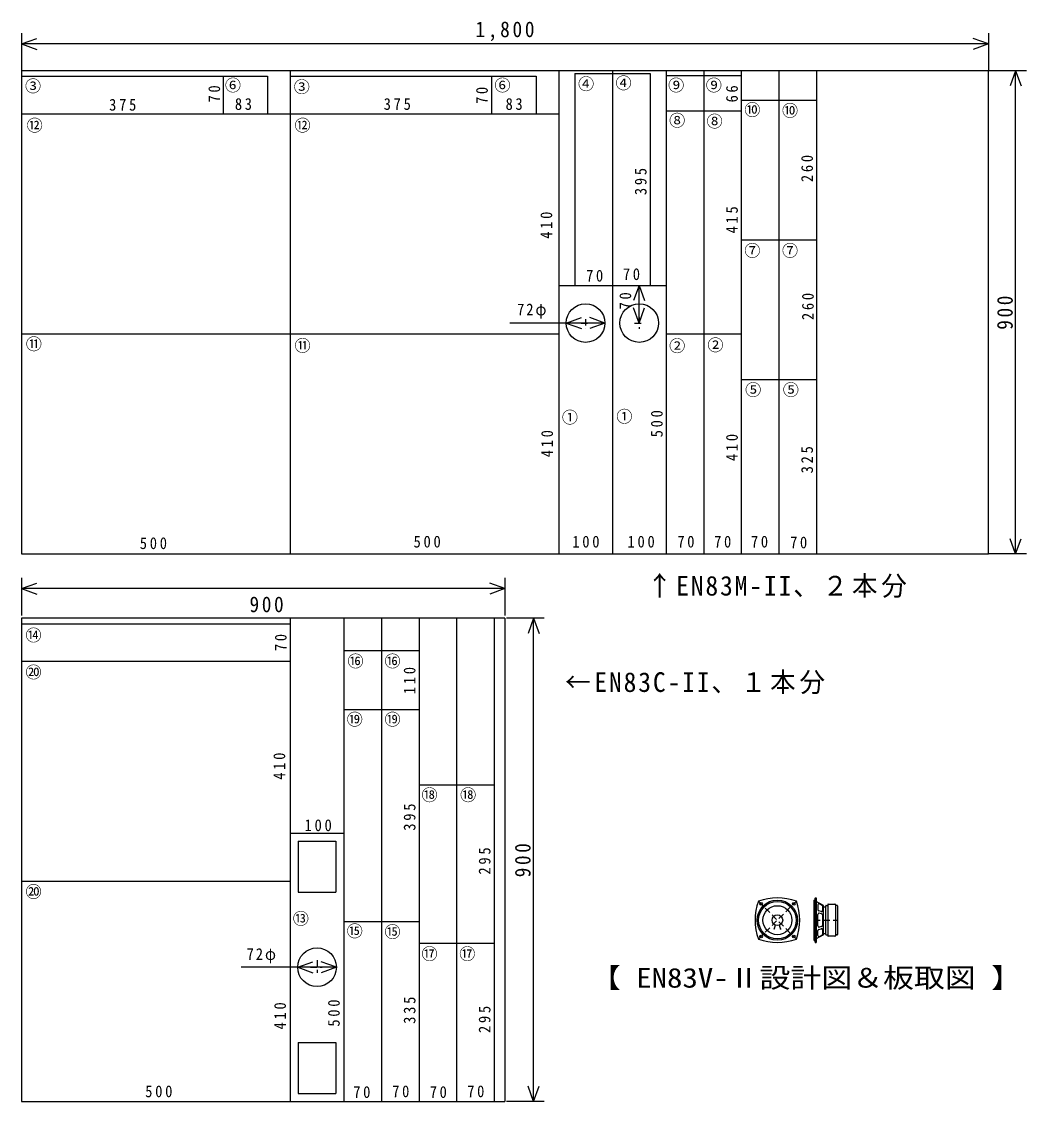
# Model space of a CAD drawing. Units: millimetres, scale not verified. Extents: x -1670 to 1240, y -984 to 1027.
# Drawn here: x -631 to 1240, y -984 to 1027 of the extents above; entities that cross this region are included whole.
import ezdxf
from ezdxf.enums import TextEntityAlignment as Align

# ---------------------------------------------------------------- set-up
doc = ezdxf.new("R2010")
doc.units = ezdxf.units.MM
doc.header["$LTSCALE"] = 10
doc.linetypes.add('DASHED1', pattern=[1.8, 1.2, -0.6])
doc.layers.add('0-0', color=7, linetype='Continuous')
doc.styles.add('ＭＳ ゴシック', font='')
doc.styles.get('ＭＳ ゴシック').set_extended_font_data('MS Gothic')

msp = doc.modelspace()

# ---------------------------------------------------------------- linework, layer by layer
at = {"layer": '0-0', "color": 4}
for p, q in [((-631.09, 1005.75), (-631.09, 935.75)), ((-631.09, 985.75), (-602.9, 996.01)), ((1168.91, 985.75), (-631.09, 985.75)), ((-631.09, 985.75), (-602.9, 975.49)), ((1168.91, 985.75), (1140.72, 996.01)), ((1168.91, 985.75), (1140.72, 975.49)), ((1168.91, 1005.75), (1168.91, 935.75)), ((1239.69, 935.75), (1169.69, 935.75)), ((1219.69, 935.75), (1209.43, 907.56)), ((1219.69, 35.75), (1219.69, 935.75)), ((1219.69, 935.75), (1229.95, 907.56)), ((498.49, 535.75), (508.91, 535.75)), ((518.49, 535.75), (508.23, 507.56)), ((518.49, 465.75), (518.49, 535.75)), ((518.49, 535.75), (528.75, 507.56)), ((518.49, 465.75), (508.23, 493.94)), ((518.49, 465.75), (528.75, 493.94)), ((454.91, 465.75), (277.91, 465.75)), ((382.91, 465.75), (411.1, 476.01)), ((382.91, 465.75), (411.1, 455.49)), ((454.91, 465.75), (426.72, 476.01)), ((454.91, 465.75), (426.72, 455.49)), ((1219.69, 35.75), (1209.43, 63.94)), ((1219.69, 35.75), (1229.95, 63.94)), ((1239.69, 35.75), (1169.69, 35.75)), ((-631.09, -8.89), (-631.09, -78.89)), ((-631.09, -28.89), (-602.9, -18.63)), ((268.91, -28.89), (240.72, -18.63)), ((268.91, -8.89), (268.91, -78.89)), ((268.91, -28.89), (-631.09, -28.89)), ((-631.09, -28.89), (-602.9, -39.15)), ((268.91, -28.89), (240.72, -39.15)), ((342.02, -84.33), (272.02, -84.33)), ((322.02, -84.33), (311.76, -112.52)), ((322.02, -984.33), (322.02, -84.33)), ((322.02, -84.33), (332.28, -112.52)), ((-117.09, -734.33), (-88.9, -724.07)), ((-45.09, -734.33), (-73.28, -724.07)), ((-45.09, -734.33), (-222.09, -734.33)), ((-117.09, -734.33), (-88.9, -744.59)), ((-45.09, -734.33), (-73.28, -744.59)), ((322.02, -984.33), (311.76, -956.14)), ((322.02, -984.33), (332.28, -956.14)), ((342.02, -984.33), (272.02, -984.33))]:
    msp.add_line(p, q, dxfattribs=at)
at = {"layer": '0-0'}
for p, q in [((-631.09, 925.75), (-173.09, 925.75)), ((-256.09, 925.75), (-256.09, 855.75)), ((-173.09, 925.75), (-173.09, 855.75)), ((-131.09, 935.75), (-131.09, 35.75)), ((-131.09, 925.75), (326.91, 925.75)), ((243.91, 925.75), (243.91, 855.75)), ((326.91, 925.75), (326.91, 855.75)), ((368.91, 935.75), (368.91, 35.75)), ((398.91, 930.75), (538.91, 930.75)), ((398.91, 930.75), (398.91, 535.75)), ((468.91, 935.75), (468.91, 35.75)), ((538.91, 930.75), (538.91, 535.75)), ((568.91, 935.75), (568.91, 35.75)), ((568.91, 926.75), (708.91, 926.75)), ((638.91, 935.75), (638.91, 35.75)), ((708.91, 935.75), (708.91, 35.75)), ((778.91, 935.75), (778.91, 35.75)), ((848.91, 935.75), (848.91, 35.75)), ((708.91, 880.75), (848.91, 880.75)), ((-631.09, 855.75), (368.91, 855.75)), ((568.91, 860.75), (708.91, 860.75)), ((708.91, 620.75), (848.91, 620.75)), ((368.91, 535.75), (568.91, 535.75)), ((-631.09, 445.75), (368.91, 445.75)), ((568.91, 445.75), (708.91, 445.75)), ((708.91, 360.75), (848.91, 360.75)), ((-631.09, -94.33), (-131.09, -94.33)), ((-131.09, -84.33), (-131.09, -984.33)), ((-31.09, -84.33), (-31.09, -984.33)), ((38.91, -84.33), (38.91, -984.33)), ((108.91, -84.33), (108.91, -984.33)), ((178.91, -84.33), (178.91, -984.33)), ((248.91, -84.33), (248.91, -984.33)), ((268.91, -84.33), (268.91, -984.33)), ((-31.09, -144.33), (108.91, -144.33)), ((-631.09, -164.33), (-131.09, -164.33)), ((-31.09, -254.33), (108.91, -254.33)), ((108.91, -394.33), (248.91, -394.33)), ((-131.09, -484.33), (-31.09, -484.33)), ((-116.09, -499.33), (-46.09, -499.33)), ((-116.09, -499.33), (-116.09, -594.33)), ((-46.09, -499.33), (-46.09, -594.33)), ((-631.09, -574.33), (-131.09, -574.33)), ((-116.09, -594.33), (-46.09, -594.33)), ((844.02, -609.22), (844.02, -684.22)), ((844.02, -609.22), (846.27, -609.22)), ((846.27, -687.52), (846.27, -605.92)), ((846.97, -605.22), (848.52, -605.22)), ((848.52, -605.22), (848.52, -688.22)), ((860.99, -618.65), (848.52, -611.72)), ((851.52, -617.88), (851.52, -627.69)), ((854.46, -616.11), (858.96, -618.53)), ((860.02, -620.29), (860.02, -628.78)), ((862.02, -673.04), (862.02, -620.4)), ((862.02, -621.72), (866.02, -621.72)), ((866.02, -673.22), (866.02, -620.22)), ((867.02, -619.22), (870.02, -619.22)), ((870.02, -617.42), (870.02, -676.02)), ((870.72, -616.72), (883.32, -616.72)), ((884.02, -617.42), (884.02, -676.02)), ((887.02, -619.22), (884.02, -619.22)), ((888.02, -620.22), (888.02, -673.22)), ((851.52, -657.56), (851.52, -635.88)), ((857.45, -630.7), (852.95, -629.36)), ((858.45, -634.93), (853.95, -633.93)), ((860.02, -636.88), (860.02, -656.56)), ((-31.09, -649.33), (108.91, -649.33)), ((852.95, -664.07), (857.45, -662.74)), ((858.45, -658.51), (853.95, -659.51)), ((860.99, -674.79), (848.52, -681.72)), ((851.52, -675.56), (851.52, -665.99)), ((854.46, -677.32), (858.96, -674.91)), ((860.02, -664.66), (860.02, -673.15)), ((862.02, -671.72), (866.02, -671.72)), ((867.02, -674.22), (870.02, -674.22)), ((883.32, -676.72), (870.72, -676.72)), ((887.02, -674.22), (884.02, -674.22)), ((108.91, -689.33), (248.91, -689.33)), ((844.02, -684.22), (846.27, -684.22)), ((846.97, -688.22), (848.52, -688.22)), ((-116.09, -874.33), (-46.09, -874.33)), ((-116.09, -874.33), (-116.09, -969.33)), ((-46.09, -874.33), (-46.09, -969.33)), ((-631.09, -984.33), (268.91, -984.33)), ((-116.09, -969.33), (-46.09, -969.33))]:
    msp.add_line(p, q, dxfattribs=at)
at = {"layer": '0-0', "linetype": 'DASHED1'}
for p, q in [((410.68, 465.75), (426.57, 465.75)), ((418.91, 473.1), (418.91, 454.93)), ((510.32, 465.75), (526.93, 465.75)), ((518.91, 476.13), (518.91, 454.93)), ((740.7, -682.07), (811.41, -611.36)), ((740.7, -611.36), (811.41, -682.07)), ((848.52, -618.25), (848.52, -666.44)), ((844.02, -646.72), (888.02, -646.72)), ((-81.09, -721.36), (-81.09, -744.54)), ((-93.51, -734.33), (-71.69, -734.33))]:
    msp.add_line(p, q, dxfattribs=at)
at = {"layer": '0-0'}
msp.add_lwpolyline([(-631.09, 35.75), (1168.91, 35.75), (1168.91, 935.75), (-631.09, 935.75)], close=True, dxfattribs=at)
msp.add_lwpolyline([(268.91, -84.33), (-631.09, -84.33), (-631.09, -984.33)], dxfattribs=at)
for centre, radius in [((418.91, 465.75), 36), ((518.91, 465.75), 36), ((776.05, -646.72), 37.5), ((776.05, -646.72), 35), ((745.65, -616.31), 2.5), ((776.05, -646.72), 27), ((806.46, -616.31), 2.5), ((776.05, -646.72), 10), ((770.05, -663.29), 0.2), ((782.05, -663.29), 0.2), ((745.65, -677.12), 2.5), ((806.46, -677.12), 2.5), ((-81.09, -734.33), 36)]:
    msp.add_circle(centre, radius, dxfattribs=at)
for centre, radius, start, end in [((839.34, -646.72), 104.79, 160.28108, 199.71875), ((776.05, -710), 104.79, 70.28108, 109.71875), ((712.77, -646.72), 104.79, 340.28108, 19.71875), ((846.97, -605.92), 0.7, 90, 180), ((853.52, -617.88), 2, 61.79231, 180), ((858.02, -620.29), 2, 0, 61.79099), ((860.02, -620.4), 2, 0, 60.94366), ((867.02, -620.22), 1, 90, 180), ((870.72, -617.42), 0.7, 90, 180), ((883.32, -617.42), 0.7, 0, 90), ((887.02, -620.22), 1, 0, 90), ((853.52, -627.45), 2, 180, 253.49551), ((853.52, -635.88), 2, 77.47124, 180), ((858.02, -628.78), 2, 253.49654, 0), ((858.02, -636.88), 2, 0, 77.47124), ((755.14, -655.29), 16.93, 331.78838, 357.97403), ((796.97, -655.29), 16.93, 182.02293, 208.21141), ((853.52, -657.56), 2, 180, 282.52852), ((858.02, -664.66), 2, 0, 106.50424), ((858.02, -656.56), 2, 282.52852, 0), ((776.05, -583.43), 104.79, 250.28108, 289.71875), ((853.52, -665.99), 2, 106.50568, 180), ((853.52, -675.56), 2, 180, 298.20744), ((858.02, -673.15), 2, 298.20877, 0), ((860.02, -673.04), 2, 299.05536, 0), ((867.02, -673.22), 1, 180, 270), ((870.72, -676.02), 0.7, 180, 270), ((883.32, -676.02), 0.7, 270, 0), ((887.02, -673.22), 1, 270, 0), ((846.97, -687.52), 0.7, 180, 270)]:
    msp.add_arc(centre, radius, start, end, dxfattribs=at)
at = {"layer": '0-0', "linetype": 'DASHED1'}
msp.add_arc((755.14, -655.29), 16.93, 331.78835, 357.97682, dxfattribs=at)

# ---------------------------------------------------------------- texts
at = {"layer": '0-0', "style": 'ＭＳ ゴシック'}
for s, p in [('④', (404.9, 893.65)), ('④', (474.62, 895.24)), ('③', (-624.81, 889.61)), ('⑥', (-252.62, 891.13)), ('③', (-124.49, 888.08)), ('⑥', (249.22, 891.13)), ('⑨', (572.59, 891.13)), ('⑨', (642.76, 891.13)), ('⑩', (714.45, 845.37)), ('⑩', (784.61, 843.85)), ('⑫', (-621.76, 816.39)), ('⑫', (-122.97, 816.39)), ('⑧', (574.46, 825.51)), ('⑧', (644.18, 823.93)), ('⑦', (714.45, 583.01)), ('⑦', (784.61, 583.01)), ('⑪', (-623.28, 409.12)), ('⑪', (-122.97, 406.07)), ('②', (574.46, 405.57)), ('②', (645.77, 407.16)), ('⑤', (715.97, 323.7)), ('⑤', (786.14, 323.7)), ('①', (374.79, 272.46)), ('①', (476.21, 274.05)), ('⑭', (-623.89, -133.43)), ('⑯', (-24.37, -181.8)), ('⑯', (44.52, -181.8)), ('⑳', (-623.89, -202.32)), ('⑲', (-25.83, -290.27)), ('⑲', (44.52, -290.27)), ('⑱', (113.42, -430.99)), ('⑱', (185.24, -430.99)), ('⑳', (-623.89, -611.29)), ('⑬', (-126.23, -661.36)), ('⑮', (-25.83, -684.58)), ('⑮', (44.52, -686.04)), ('⑰', (113.42, -727.08)), ('⑰', (183.78, -727.08))]:
    msp.add_text(s, height=21.99, dxfattribs=at).set_placement(p, align=Align.BOTTOM_LEFT)
at = {"layer": '0-0', "color": 5, "style": 'ＭＳ ゴシック', "width": 1.15}
msp.add_text('【 EN83V-Ⅱ設計図＆板取図 】', height=36.66, dxfattribs=at).set_placement((427.07, -783.42), align=Align.BOTTOM_LEFT)
at = {"layer": '0-0', "attachment_point": 7, "style": 'ＭＳ ゴシック'}
for s, insert, char_height in [('\\T1.28;\\W0.9;1,800', (213.91, 990.75), 29.33), ('\\T1.38;\\W0.9;375', (-468.19, 861.09), 21.99), ('\\T1.36;\\W0.9;83', (-234.01, 862.52), 21.99), ('\\T1.38;\\W0.9;375', (43, 862.52), 21.99), ('\\T1.36;\\W0.9;83', (270.03, 862.52), 21.99), ('\\T1.36;\\W0.9;70', (419.96, 542.67), 21.99), ('\\T1.36;\\W0.9;70', (488.5, 545.52), 21.99), ('\\T1.27;\\W0.9;72φ', (291.45, 474.13), 21.99), ('\\T1.38;\\W0.9;500', (-411.07, 44.33), 21.99), ('\\T1.38;\\W0.9;500', (98.69, 47.19), 21.99), ('\\T1.38;\\W0.9;100', (394.26, 47.19), 21.99), ('\\T1.38;\\W0.9;100', (497.07, 47.19), 21.99), ('\\T1.36;\\W0.9;70', (589.88, 47.19), 21.99), ('\\T1.36;\\W0.9;70', (658.42, 47.19), 21.99), ('\\T1.36;\\W0.9;70', (726.96, 47.19), 21.99), ('\\T1.36;\\W0.9;70', (799.78, 45.76), 21.99), ('\\T1.15;\\W0.95;↑EN83M-II、２本分', (533.16, -46.24), 36.66), ('\\T1.27;\\W0.9;900', (-206.74, -73.45), 29.33), ('\\T1.15;\\W0.95;←EN83C-II、１本分', (380.83, -225.78), 36.66), ('\\T1.38;\\W0.9;100', (-104.19, -481.11), 21.99), ('\\T1.27;\\W0.9;72φ', (-212.14, -726.82), 21.99), ('\\T1.38;\\W0.9;500', (-400.93, -976.84), 21.99), ('\\T1.36;\\W0.9;70', (-13.49, -978.16), 21.99), ('\\T1.36;\\W0.9;70', (58.99, -976.84), 21.99), ('\\T1.36;\\W0.9;70', (128.84, -978.16), 21.99), ('\\T1.36;\\W0.9;70', (198.68, -976.84), 21.99)]:
    msp.add_mtext(s, dxfattribs=dict(at, insert=insert, char_height=char_height))
at = {"layer": '0-0', "attachment_point": 7, "rotation": 90, "style": 'ＭＳ ゴシック'}
for s, insert, char_height in [('\\T1.36;\\W0.9;70', (-261.14, 876.8), 21.99), ('\\T1.36;\\W0.9;66', (702.69, 876.8), 21.99), ('\\T1.36;\\W0.9;70', (237.19, 873.94), 21.99), ('\\T1.38;\\W0.9;260', (842.62, 728.3), 21.99), ('\\T1.38;\\W0.9;395', (532.77, 704.02), 21.99), ('\\T1.38;\\W0.9;410', (357.14, 622.63), 21.99), ('\\T1.38;\\W0.9;415', (702.69, 632.63), 21.99), ('\\T1.36;\\W0.9;70', (504.21, 491.26), 21.99), ('\\T1.38;\\W0.9;260', (844.05, 471.27), 21.99), ('\\T1.27;\\W0.9;900', (1214.69, 453.25), 29.33), ('\\T1.38;\\W0.9;500', (562.75, 252.81), 21.99), ('\\T1.38;\\W0.9;410', (358.56, 215.68), 21.99), ('\\T1.38;\\W0.9;410', (702.69, 208.54), 21.99), ('\\T1.38;\\W0.9;325', (842.62, 185.69), 21.99), ('\\T1.36;\\W0.9;70', (-137.36, -145.3), 21.99), ('\\T1.38;\\W0.9;110', (102.48, -225.69), 21.99), ('\\T1.38;\\W0.9;410', (-140, -385.14), 21.99), ('\\T1.38;\\W0.9;395', (102.48, -480.02), 21.99), ('\\T1.38;\\W0.9;295', (242.17, -561.73), 21.99), ('\\T1.27;\\W0.9;900', (317.02, -566.83), 29.33), ('\\T1.38;\\W0.9;410', (-138.68, -850.33), 21.99), ('\\T1.38;\\W0.9;500', (-38.53, -845.06), 21.99), ('\\T1.38;\\W0.9;335', (102.48, -839.79), 21.99), ('\\T1.38;\\W0.9;295', (242.17, -856.92), 21.99)]:
    msp.add_mtext(s, dxfattribs=dict(at, insert=insert, char_height=char_height))

doc.saveas('drawing.dxf')
